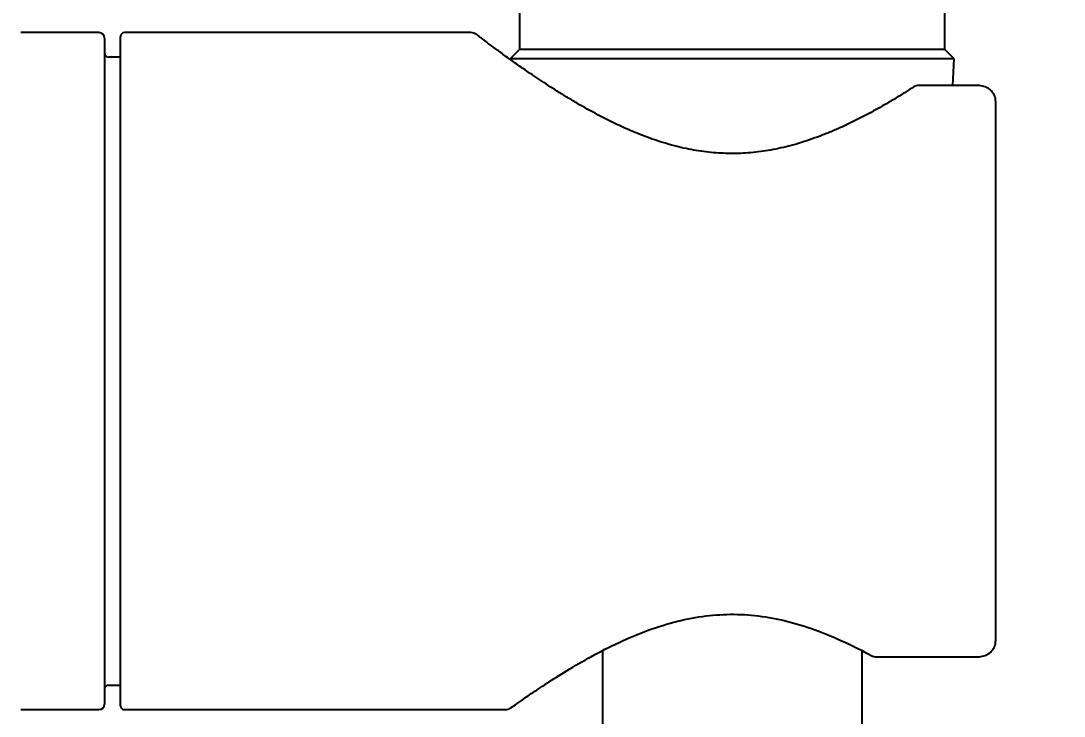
# Model space of a CAD drawing. Header units: millimetres. Extents: x 976 to 9349, y -1578 to 2211.
# Drawn here: x 5926.45 to 5931.99, y 637.12 to 640.81 of the extents above; entities that cross this region are included whole.
import ezdxf

# ---------------------------------------------------------------- set-up
doc = ezdxf.new("R2010")
doc.units = ezdxf.units.MM
doc.layers.add('Szkic', color=6, linetype='Continuous')
doc.layers.add('Wbudowane', color=175, linetype='Continuous')
doc.dimstyles.new('ISO-25', dxfattribs={"dimtxt": 4, "dimasz": 5, "dimexe": 1.25, "dimexo": 0.625, "dimgap": 1, "dimtad": 1, "dimtxsty": 'Standard', "dimcen": 2.5, "dimadec": 0, "dimazin": 0, "dimtfac": 1, "dimtmove": 0, "dimatfit": 3, "dimfxl": 1, "dimarcsym": 0})

# ---------------------------------------------------------------- blocks, each defined once
blk = doc.blocks.new('Z$W@#21058')
for p, q in [((18.73, 122.4378), (18.73, 122.1878)), ((20.99, 122.1878), (20.99, 122.4378)), ((16.495, 122.2778), (16.08, 122.2778)), ((16.525, 122.2478), (16.525, 118.7078)), ((16.61, 118.6978), (16.61, 122.2578)), ((18.4712, 122.2778), (16.63, 122.2778)), ((16.61, 122.1478), (16.545, 122.1478)), ((18.73, 122.1878), (18.68, 122.1378)), ((21.04, 122.1378), (18.68, 122.1378)), ((18.68, 122.1378), (18.6801, 122.1354)), ((20.99, 122.1878), (18.73, 122.1878)), ((21.04, 122.1378), (20.99, 122.1878)), ((21.0326, 121.9974), (21.04, 122.1378)), ((21.16, 121.9974), (20.8528, 121.9974)), ((21.26, 121.9139), (21.26, 119.0416)), ((19.17, 118.9915), (19.17, 110.6863)), ((19.17, 118.9827), (19.17, 118.8004)), ((20.55, 110.997), (20.55, 118.9916)), ((20.6255, 118.9581), (21.16, 118.9581)), ((16.545, 118.8078), (16.61, 118.8078)), ((20.55, 118.5327), (20.55, 118.7151)), ((16.08, 118.6778), (16.495, 118.6778)), ((16.63, 118.6778), (18.6547, 118.6778))]:
    blk.add_line(p, q)
for centre, radius, start, end in [((16.495, 122.2478), 0.03, 0, 90), ((16.63, 122.2578), 0.02, 90, 180), ((18.4712, 122.2278), 0.05, 52.6966, 89.995), ((16.545, 122.1678), 0.02, 180, 270), ((20.8528, 121.9474), 0.05, 90, 122.7788), ((20.6255, 119.0081), 0.05, 241.4304, 270), ((16.545, 118.7878), 0.02, 90, 180), ((16.495, 118.7078), 0.03, 270, 0), ((16.63, 118.6978), 0.02, 180, 270), ((18.6547, 118.7278), 0.05, 270.0041, 305.5486)]:
    blk.add_arc(centre, radius, start, end)
for points, knots in [([(20.8257, 121.9895), (20.8096, 121.9791), (20.7812, 121.9611), (20.7309, 121.9301), (20.6799, 121.8997), (20.6258, 121.8689), (20.5708, 121.839), (20.5144, 121.81), (20.4575, 121.7826), (20.4003, 121.757), (20.3431, 121.7335), (20.2863, 121.7124), (20.23, 121.6937), (20.1744, 121.6776), (20.1196, 121.6642), (20.0654, 121.6532), (20.0118, 121.6449), (19.9587, 121.639), (19.9059, 121.6356), (19.8533, 121.6347), (19.8007, 121.6363), (19.7479, 121.6403), (19.6948, 121.6467), (19.6413, 121.6557), (19.5871, 121.6672), (19.5323, 121.6813), (19.4769, 121.6979), (19.4208, 121.717), (19.3641, 121.7386), (19.3072, 121.7624), (19.2501, 121.7884), (19.1934, 121.8161), (19.1375, 121.8452), (19.0826, 121.8754), (19.0293, 121.906), (18.9779, 121.9368), (18.9287, 121.9674), (18.8819, 121.9974), (18.8377, 122.0265), (18.7961, 122.0544), (18.7573, 122.081), (18.7213, 122.1061), (18.6881, 122.1297), (18.6577, 122.1515), (18.6301, 122.1716), (18.6052, 122.1898), (18.5831, 122.2062), (18.5637, 122.2206), (18.5469, 122.2332), (18.5328, 122.2438), (18.5213, 122.2525), (18.5124, 122.2593), (18.5061, 122.2641), (18.5024, 122.2669), (18.5015, 122.2675), (18.5015, 122.2675)], [0, 0, 0, 0, 0.020232, 0.04177, 0.063392, 0.084974, 0.106389, 0.127481, 0.148184, 0.168328, 0.187897, 0.206791, 0.225057, 0.242695, 0.259745, 0.276289, 0.292432, 0.308262, 0.323888, 0.339413, 0.354928, 0.370563, 0.386421, 0.402607, 0.419218, 0.436341, 0.454009, 0.472299, 0.491278, 0.510871, 0.531087, 0.551825, 0.572968, 0.594392, 0.615976, 0.637609, 0.659135, 0.680524, 0.70165, 0.722509, 0.743023, 0.763212, 0.78304, 0.802558, 0.821721, 0.840592, 0.859155, 0.87744, 0.89548, 0.913323, 0.930986, 0.948497, 0.965906, 0.983229, 1, 1, 1, 1]), ([(21.26, 121.9139), (21.26, 121.9188), (21.2592, 121.927), (21.2555, 121.9406), (21.2494, 121.9529), (21.2411, 121.9643), (21.2306, 121.9744), (21.2184, 121.9829), (21.2044, 121.9896), (21.1898, 121.9943), (21.1744, 121.9969), (21.1652, 121.9975), (21.16, 121.9974)], [0, 0, 0, 0, 0.094781, 0.193117, 0.290142, 0.39096, 0.491533, 0.597412, 0.7026, 0.806672, 0.908314, 1, 1, 1, 1]), ([(18.6837, 118.6871), (18.6838, 118.6871), (18.6909, 118.6922), (18.7241, 118.7157), (18.7811, 118.7554), (18.8618, 118.8098), (18.9661, 118.8766), (19.092, 118.9511), (19.2352, 119.0263), (19.3882, 119.0933), (19.5443, 119.1447), (19.6984, 119.1767), (19.8506, 119.188), (20.001, 119.1795), (20.1547, 119.1499), (20.3063, 119.103), (20.4638, 119.0361), (20.5508, 118.9917), (20.6016, 118.9641)], [0, 0, 0, 0, 0.057617, 0.118783, 0.181839, 0.247559, 0.316003, 0.386651, 0.457209, 0.524676, 0.586483, 0.642966, 0.695996, 0.748762, 0.803966, 0.864155, 0.929953, 1, 1, 1, 1]), ([(21.16, 118.9581), (21.1653, 118.958), (21.1744, 118.9586), (21.1897, 118.9612), (21.204, 118.9658), (21.2179, 118.9723), (21.2302, 118.9807), (21.2408, 118.9908), (21.2493, 119.0024), (21.2555, 119.0148), (21.2592, 119.0284), (21.26, 119.0367), (21.26, 119.0416)], [0, 0, 0, 0, 0.093414, 0.192653, 0.29515, 0.398111, 0.503212, 0.606819, 0.708112, 0.806973, 0.904555, 1, 1, 1, 1])]:
    blk.add_open_spline(points, degree=3, knots=knots)
blk = doc.blocks.new('*D311')
at = {"layer": 'Defpoints', "color": 0}
for p in [(224.5839, 223.6562), (228.9399, 0.0694), (287.7905, 0.0694)]:
    blk.add_point(p, dxfattribs=at)
at = {"layer": 'Szkic', "color": 0, "lineweight": -2}
for p, q in [((225.2089, 223.6562), (289.0405, 223.6562)), ((287.7905, 218.6562), (287.7905, 5.0694)), ((229.5649, 0.0694), (289.0405, 0.0694))]:
    blk.add_line(p, q, dxfattribs=at)
at = {"layer": 'Szkic', "color": 0}
for points in [[(288.6239, 218.6562), (286.9572, 218.6562), (287.7905, 223.6562)], [(286.9572, 5.0694), (288.6239, 5.0694), (287.7905, 0.0694)]]:
    blk.add_solid(points, dxfattribs=at)
at = {"layer": 'Szkic', "color": 0, "insert": (284.4572, 111.8628), "char_height": 4, "attachment_point": 5, "rotation": 90}
blk.add_mtext('223,59', dxfattribs=at)

msp = doc.modelspace()

# ---------------------------------------------------------------- block references
at = {"layer": 'Wbudowane'}
msp.add_blockref('Z$W@#21058', (5910.3701, 518.474), dxfattribs=at)

# ---------------------------------------------------------------- dimensions: what is measured, and where the dimension line sits
at = {"layer": 'Szkic'}
dim = msp.add_linear_dim(base=(5993.5831, 455.7427), p1=(5930.3765, 679.3295), p2=(5934.7324, 455.7427), angle=90, dimstyle='ISO-25', dxfattribs=at)
dim.commit()
dim.dimension.update_dxf_attribs({"geometry": '*D311', "text_midpoint": (5990.2498, 567.5361), "insert": (5705.7926, 455.6733)})

doc.saveas('drawing.dxf')
